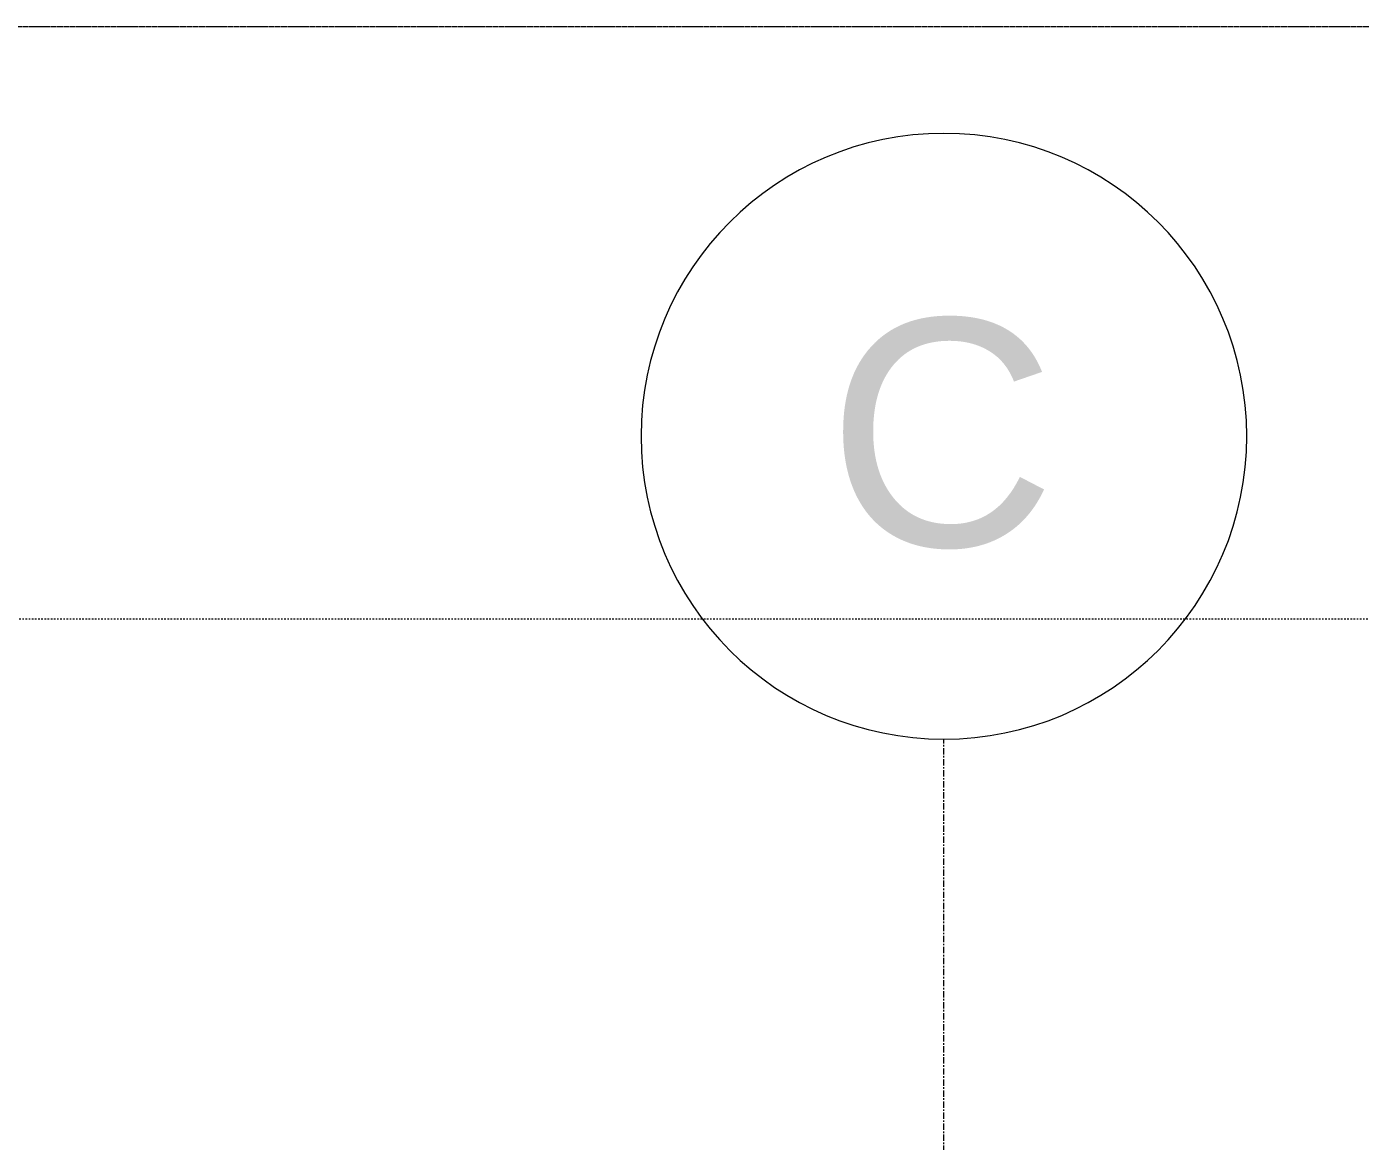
# Model space of a CAD drawing. Header units: inches. Extents: x -4169 to 1631, y -238 to 585.
# Drawn here: x 237.9 to 343.6, y 438.6 to 527 of the extents above; entities that cross this region are included whole.
import ezdxf

# ---------------------------------------------------------------- set-up
doc = ezdxf.new("R2010")
doc.units = ezdxf.units.IN
doc.header["$MEASUREMENT"] = 0
doc.linetypes.add('Aligning Line 1_8_', pattern=[0.25, 0.125, -0.125])
doc.linetypes.add('Grid Line 1_2_', pattern=[0.875, 0.5, -0.125, 0.125, -0.125])
for name, color, linetype, lineweight in [('0-5', 10, 'Continuous', 5), ('G-ANNO-SYMB', 111, 'Aligning Line 1_8_', 9), ('G-ANNO-SYMB-1', 9, 'Aligning Line 1_8_', 9), ('G-ANNO-SYMB-2', 147, 'Aligning Line 1_8_', 9), ('S-GRID-1', 1, 'Grid Line 1_2_', 9), ('S-GRID-IDEN', 1, 'Continuous', 9)]:
    doc.layers.add(name, color=color, linetype=linetype, lineweight=lineweight)
doc.styles.add('Arial_1', font='arial.ttf', dxfattribs={"height": 18})

# ---------------------------------------------------------------- blocks, each defined once
blk = doc.blocks.new('CTR - 2nd Phase_rvt-2-BUILDING ELEVATION - SOUTH')
at = {"layer": 'G-ANNO-SYMB-1'}
blk.add_line((12461.78, 526.95), (9706.24, 526.95), dxfattribs=at)
blk = doc.blocks.new('CTR  - Topography_rvt-2-BUILDING ELEVATION - SOUTH')
at = {"layer": 'G-ANNO-SYMB-2'}
blk.add_line((12461.78, 480), (9742.88, 480), dxfattribs=at)
blk = doc.blocks.new('CTR - 1st Phase - Common Walls_rvt-2-BUILDING ELEVATION - SOUTH')
at = {"layer": 'G-ANNO-SYMB-2'}
for p, q in [((12363.34, 526.95), (9706.24, 526.95)), ((12428.12, 526.95), (9706.24, 526.95)), ((12461.78, 480), (9706.24, 480))]:
    blk.add_line(p, q, dxfattribs=at)
blk = doc.blocks.new('Grid - Grid Head - Circle-50561-BUILDING ELEVATION - SOUTH')
at = {"layer": 'S-GRID-IDEN'}
for start, end in [(0, 180), (180, 360)]:
    blk.add_arc((11847.19, 494.5), 24, start, end, dxfattribs=at)

msp = doc.modelspace()

# ---------------------------------------------------------------- linework, layer by layer
at = {"layer": 'G-ANNO-SYMB'}
for p, q in [((1487.1463, 526.9531), (-1268.3938, 526.9531)), ((1487.1463, 480), (-1268.3977, 480))]:
    msp.add_line(p, q, dxfattribs=at)
at = {"layer": 'S-GRID-1'}
msp.add_line((310.5552, -159.8356), (310.5552, 470.5), dxfattribs=at)

# ---------------------------------------------------------------- block references
at = {"layer": '0-5'}
for name in ['CTR - 2nd Phase_rvt-2-BUILDING ELEVATION - SOUTH', 'CTR - 1st Phase - Common Walls_rvt-2-BUILDING ELEVATION - SOUTH', 'CTR  - Topography_rvt-2-BUILDING ELEVATION - SOUTH']:
    msp.add_blockref(name, (-10974.6342, 0), dxfattribs=at)
at = {"layer": 'S-GRID-IDEN'}
msp.add_blockref('Grid - Grid Head - Circle-50561-BUILDING ELEVATION - SOUTH', (-11536.6342, 0), dxfattribs=at)

# ---------------------------------------------------------------- texts
at = {"layer": 'S-GRID-IDEN', "insert": (301.2908, 503.7879), "char_height": 18, "width": 22.119, "attachment_point": 1, "style": 'Arial_1'}
msp.add_mtext('C', dxfattribs=at)

doc.saveas('drawing.dxf')
